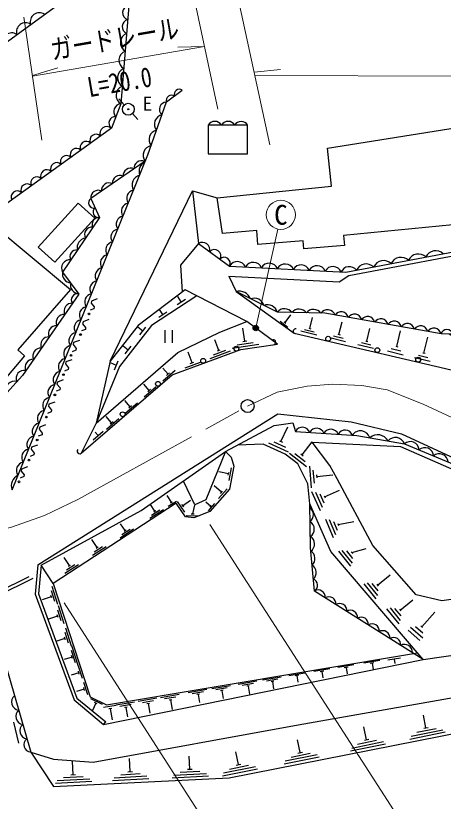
# Model space of a CAD drawing. Units: millimetres at full size, sheet at 1:1000; details may follow other scales. Extents: x 40000 to 680000, y 20000 to 380000.
# Drawn here: x 409154 to 448677, y 269080 to 341745 of the extents above; entities that cross this region are included whole.
import ezdxf
from ezdxf.enums import TextEntityAlignment as Align

# ---------------------------------------------------------------- set-up
doc = ezdxf.new("R2010")
doc.units = ezdxf.units.MM
doc.header["$LTSCALE"] = 1000
doc.linetypes.add('CHAIN', pattern=[18.5, 12, -1.5, 3.5, -1.5])
doc.linetypes.add('DASHED', pattern=[7.5, 6, -1.5])
for name, color, linetype, lineweight in [('M-BGD', 7, 'Continuous', 25), ('M-BMK', 2, 'CHAIN', 13), ('M-BMK-SRVR', 3, 'Continuous', 25), ('M-STR-HTXT', 7, 'Continuous', 13), ('M-STR-STRC', 7, 'Continuous', 25)]:
    doc.layers.add(name, color=color, linetype=linetype, lineweight=lineweight)
doc.layers.add('M-BGD-EXST', color=7, linetype='Continuous')
doc.styles.add('ＭＳ ゴシック', font='')
doc.styles.get('ＭＳ ゴシック').set_extended_font_data('MS Gothic')

msp = doc.modelspace()

# ---------------------------------------------------------------- hatches: boundary and pattern name
at = {"layer": 'M-BGD'}
h = msp.add_hatch(color=256, dxfattribs=at)
edge = h.paths.add_edge_path()
edge.add_ellipse((419560, 333091), major_axis=(22.4, -44.7), ratio=1, start_angle=16.26859, end_angle=-163.73141, ccw=False)
at = {"layer": 'M-STR-STRC'}
msp.add_hatch(color=256, dxfattribs=at).paths.add_polyline_path([(431551, 312991, -0.41421), (431471, 312647, -0.41421), (431126, 312726, -1)])

# ---------------------------------------------------------------- linework, layer by layer
at = {"layer": 'M-BGD'}
for p, q in [((419186, 333494), (418676, 334044)), ((419934, 332688), (420444, 332138)), ((424083, 315017), (424834, 315512)), ((424459, 315264), (424128, 315765)), ((422379, 313856), (423130, 314352)), ((422755, 314104), (422457, 314555)), ((434053, 313367), (434598, 314083)), ((433586, 313496), (434302, 312951)), ((433969, 313431), (434136, 313303)), ((436342, 312814), (436589, 313834)), ((439035, 312255), (439317, 313422)), ((420916, 312570), (420443, 312939)), ((420640, 312215), (421193, 312925)), ((422927, 312657), (422927, 311483)), ((423627, 312657), (423627, 311483)), ((430333, 311649), (430157, 312836)), ((435515, 312582), (436973, 312229)), ((435856, 312715), (436730, 312504)), ((436240, 312838), (436444, 312789)), ((441614, 311632), (441896, 312798)), ((444379, 311148), (444731, 312606)), ((427932, 310785), (427568, 311770)), ((438193, 311965), (439651, 311612)), ((438541, 312128), (439416, 311916)), ((438933, 312280), (439137, 312231)), ((446886, 310542), (447238, 312000)), ((419547, 310812), (419073, 311181)), ((419270, 310457), (419823, 311167)), ((429168, 310990), (431640, 311358)), ((429627, 311301), (431110, 311522)), ((430160, 311623), (430506, 311675)), ((440772, 311341), (442230, 310989)), ((441120, 311504), (441995, 311293)), ((441512, 311656), (441716, 311607)), ((444276, 311173), (444481, 311124)), ((425450, 309644), (425086, 310629)), ((427139, 310044), (429015, 310737)), ((427442, 310380), (428567, 310795)), ((427800, 310736), (428063, 310833)), ((443509, 310741), (444967, 310389)), ((443871, 310963), (444745, 310751)), ((446378, 310356), (447253, 310145)), ((446784, 310567), (446988, 310517)), ((418464, 309405), (417909, 309632)), ((418294, 308989), (418634, 309822)), ((424819, 309188), (426226, 309707)), ((425286, 309584), (425614, 309705)), ((446016, 310135), (447474, 309783)), ((423234, 308588), (422745, 309156)), ((422763, 307985), (423901, 308963)), ((423101, 308474), (423367, 308702)), ((421484, 307083), (420995, 307651)), ((421013, 306480), (422150, 307458)), ((421351, 306968), (421617, 307197)), ((419730, 305574), (419241, 306143)), ((419259, 304971), (420396, 305949)), ((419597, 305460), (419863, 305688)), ((418013, 304097), (417524, 304666)), ((417542, 303495), (418679, 304473)), ((417880, 303983), (418146, 304211)), ((416320, 302523), (417230, 303305)), ((416775, 302914), (416501, 303233)), ((433673, 302364), (434293, 303730)), ((433002, 302339), (434095, 301843)), ((433545, 302422), (433800, 302306)), ((435624, 301129), (436543, 302314)), ((432514, 302231), (434335, 301404)), ((434466, 301267), (436047, 300042)), ((434966, 301259), (435915, 300524)), ((435514, 301214), (435735, 301043)), ((428816, 299368), (427933, 299542)), ((428789, 299231), (428843, 299505)), ((428877, 298745), (429109, 299922)), ((436297, 300077), (436476, 298085)), ((436632, 299705), (436739, 298510)), ((436971, 299274), (436996, 298995)), ((436984, 299135), (438478, 299269)), ((428171, 297660), (427494, 298254)), ((427910, 297090), (428702, 297992)), ((423546, 296738), (423146, 297373)), ((428078, 297555), (428263, 297765)), ((436496, 297732), (437284, 295988)), ((436855, 297667), (437473, 296300)), ((437252, 297517), (437622, 296697)), ((437667, 297327), (437754, 297135)), ((437710, 297231), (439077, 297849)), ((422013, 295916), (421603, 296544)), ((423246, 296371), (424007, 296851)), ((423457, 296682), (423635, 296794)), ((424082, 296812), (424760, 295822)), ((424491, 296535), (424649, 296304)), ((424570, 296419), (425312, 296928)), ((427187, 296358), (426736, 296753)), ((426981, 295940), (427574, 296617)), ((421549, 295255), (422805, 296075)), ((421718, 295545), (422472, 296037)), ((421925, 295859), (422101, 295974)), ((425514, 295672), (425705, 296468)), ((427118, 296279), (427257, 296436)), ((424910, 295508), (426109, 295476)), ((425374, 295676), (425654, 295669)), ((437787, 295161), (438484, 293495)), ((438123, 295135), (438702, 293751)), ((419261, 294119), (418851, 294747)), ((438516, 294974), (438863, 294144)), ((438925, 294772), (439006, 294578)), ((438966, 294675), (440405, 294949)), ((418797, 293458), (420053, 294278)), ((418966, 293748), (419720, 294240)), ((419173, 294062), (419349, 294177)), ((416691, 292549), (416199, 293302)), ((416260, 291837), (417516, 292657)), ((416413, 292152), (417166, 292644)), ((416603, 292491), (416779, 292606)), ((438976, 292207), (440101, 290820)), ((439299, 292285), (440244, 291120)), ((439721, 292241), (440288, 291542)), ((440172, 292162), (440304, 291999)), ((440238, 292080), (441553, 292468)), ((414133, 290878), (413641, 291632)), ((412606, 289236), (411510, 290915)), ((413702, 290167), (414958, 290987)), ((413855, 290481), (414608, 290973)), ((414045, 290821), (414221, 290936)), ((442591, 289070), (443756, 290015)), ((441653, 289275), (442598, 288110)), ((442075, 289231), (442642, 288532)), ((412776, 287557), (412450, 288555)), ((413056, 287280), (412513, 288944)), ((441330, 289197), (442455, 287810)), ((442525, 289152), (442657, 288989)), ((412442, 288000), (411586, 287721)), ((412480, 287884), (412404, 288117)), ((413643, 285483), (413099, 287147)), ((444691, 286764), (445856, 287709)), ((413067, 286087), (412991, 286320)), ((413363, 285760), (413037, 286758)), ((443429, 286891), (444554, 285504)), ((443752, 286969), (444697, 285804)), ((444174, 286925), (444741, 286226)), ((444625, 286846), (444757, 286683)), ((446693, 285224), (447893, 286565)), ((413029, 286203), (412173, 285924)), ((414318, 283415), (413775, 285079)), ((445437, 284899), (446509, 283939)), ((445654, 285187), (446772, 284187)), ((446118, 285255), (446788, 284655)), ((446615, 285294), (446771, 285154)), ((413704, 284135), (412872, 283864)), ((413742, 284019), (413666, 284252)), ((414038, 283692), (413712, 284690)), ((414955, 281560), (414334, 283462)), ((414688, 281894), (414316, 283035)), ((414360, 282418), (413647, 282185)), ((414403, 282285), (414316, 282551)), ((442811, 282103), (441332, 281856)), ((444733, 282332), (443549, 282134)), ((444141, 282233), (444210, 281819)), ((415318, 280448), (414946, 281589)), ((438176, 281330), (436696, 281083)), ((440417, 281704), (438938, 281457)), ((439870, 281491), (439525, 281433)), ((439697, 281462), (439796, 280870)), ((442264, 281890), (441919, 281832)), ((442091, 281861), (442190, 281269)), ((414990, 280972), (414277, 280739)), ((415033, 280839), (414946, 281105)), ((433702, 280569), (431976, 280282)), ((435864, 280945), (434385, 280698)), ((435317, 280732), (434971, 280674)), ((435144, 280703), (435243, 280111)), ((437628, 281117), (437283, 281060)), ((437456, 281088), (437554, 280497)), ((415810, 278941), (415438, 280082)), ((429010, 279772), (427283, 279484)), ((431441, 280177), (429715, 279890)), ((431120, 279972), (430085, 279799)), ((433379, 280378), (432343, 280206)), ((433004, 280179), (432762, 280139)), ((432883, 280159), (432994, 279493)), ((415481, 279465), (414769, 279232)), ((415525, 279332), (415438, 279598)), ((426833, 279409), (425107, 279122)), ((426513, 279204), (425477, 279031)), ((428689, 279566), (427653, 279394)), ((428317, 279352), (428075, 279312)), ((428196, 279332), (428319, 278592)), ((430748, 279758), (430506, 279717)), ((430627, 279737), (430751, 278998)), ((417169, 278034), (416086, 278550)), ((422213, 278609), (420487, 278321)), ((421898, 278374), (420862, 278201)), ((424262, 278950), (422536, 278663)), ((423946, 278715), (422911, 278543)), ((423579, 278472), (423337, 278431)), ((423458, 278451), (423606, 277564)), ((426141, 278990), (425899, 278949)), ((426020, 278970), (426143, 278230)), ((416563, 278157), (416241, 277479)), ((416689, 278097), (416437, 278217)), ((418448, 277951), (417265, 277754)), ((418029, 277668), (417753, 277622)), ((417891, 277645), (418064, 276610)), ((420140, 278263), (418414, 277976)), ((419825, 278028), (418789, 277856)), ((419457, 277785), (419216, 277744)), ((419336, 277764), (419484, 276877)), ((421530, 278130), (421288, 278090)), ((421409, 278110), (421557, 277222)), ((447076, 275874), (446839, 277050)), ((409450, 274446), (408984, 276391)), ((417280, 276194), (417471, 276426)), ((441585, 274776), (441347, 275952)), ((445597, 274840), (448841, 275496)), ((445701, 275106), (448642, 275700)), ((446242, 275460), (448006, 275817)), ((446870, 275832), (447282, 275915)), ((435445, 273580), (435208, 274756)), ((440750, 274362), (442514, 274719)), ((441379, 274734), (441790, 274817)), ((440105, 273742), (443349, 274398)), ((440209, 274008), (443150, 274603)), ((425250, 272049), (425183, 273247)), ((429743, 272469), (429505, 273645)), ((434070, 272812), (437011, 273407)), ((434611, 273167), (436375, 273523)), ((435240, 273539), (435651, 273622)), ((414467, 271554), (414401, 272752)), ((419741, 271826), (419675, 273024)), ((429537, 272427), (429949, 272510)), ((433966, 272547), (437210, 273202)), ((419531, 271814), (419950, 271838)), ((424364, 271760), (426161, 271859)), ((425040, 272037), (425459, 272060)), ((428264, 271435), (431507, 272091)), ((428368, 271701), (431308, 272296)), ((428908, 272055), (430673, 272412)), ((412996, 270992), (415991, 271157)), ((413581, 271265), (415379, 271364)), ((414257, 271542), (414677, 271565)), ((418097, 271014), (421464, 271200)), ((418269, 271264), (421265, 271429)), ((418855, 271537), (420652, 271636)), ((423606, 271237), (426973, 271423)), ((423778, 271487), (426774, 271652)), ((412823, 270742), (416190, 270928))]:
    msp.add_line(p, q, dxfattribs=at)
at = {"layer": 'M-BGD', "linetype": 'DASHED'}
for p, q in [((405016, 287225), (411131, 290214)), ((405390, 287074), (411097, 289864))]:
    msp.add_line(p, q, dxfattribs=at)
at = {"layer": 'M-BGD'}
for points in [[(382400, 320368), (398300, 332031), (416903, 345596), (418758, 344671)], [(418758, 344671), (419613, 342666), (418868, 333598), (417993, 331342), (406757, 323256), (396190, 315534), (393896, 314067), (391337, 313817)], [(408814, 297893), (421367, 328880), (423092, 333767), (424538, 334870)], [(421130, 328295), (416090, 324847), (416896, 323085), (413485, 318038), (414984, 315998), (409768, 308480), (401036, 298811)], [(417887, 309784), (425502, 325551), (427775, 324909)], [(425502, 325551), (426056, 320674), (424386, 318663), (424536, 316181)], [(426056, 320674), (428924, 318582), (439658, 318018), (454182, 320782)], [(428861, 317664), (439054, 317143), (439955, 317719), (453666, 320295), (455465, 319895), (469339, 312389), (468920, 307558), (469862, 303947), (462158, 304539), (449233, 312299)], [(428861, 317664), (429522, 316222), (434899, 312366)], [(468949, 307893), (465060, 310199), (460995, 311173), (452910, 312462), (451752, 312645), (449233, 312299), (448487, 312327), (437742, 314222), (433341, 314324), (429522, 316222)], [(416697, 315553), (416163, 315350), (416118, 315165), (416396, 314804), (416374, 314643), (416028, 314496)], [(425885, 315846), (421696, 313083), (418742, 309292), (416603, 304049)], [(415914, 313643), (415379, 313440), (415334, 313256), (415613, 312895), (415590, 312733), (415244, 312587)], [(416603, 304049), (424134, 310607), (428031, 312476), (430519, 313469)], [(434899, 312366), (451269, 308556), (462110, 302385), (472093, 299259), (479559, 297742), (490184, 296384), (498271, 295730), (503919, 295761), (511583, 296242), (518478, 296780), (526758, 297570)], [(415039, 311714), (414505, 311511), (414459, 311327), (414738, 310966), (414715, 310804), (414369, 310658)], [(414333, 309928), (413798, 309725), (413753, 309541), (414032, 309180), (414009, 309018), (413663, 308872)], [(413548, 308058), (413013, 307855), (412968, 307671), (413247, 307310), (413224, 307148), (412878, 307002)], [(412755, 306009), (412220, 305806), (412175, 305622), (412454, 305261), (412431, 305099), (412085, 304953)], [(411201, 290937), (433374, 304915), (440158, 304171), (444808, 303074), (454270, 298703), (460697, 296467), (467415, 294109), (472774, 293038), (482991, 291045)], [(411912, 303894), (411378, 303691), (411333, 303507), (411611, 303146), (411588, 302985), (411242, 302838)], [(411499, 290909), (420761, 295973), (428553, 301439), (433047, 303845), (434772, 304087), (435021, 303298)], [(435021, 303298), (440696, 302918), (445091, 302153), (450801, 299764)], [(411153, 302030), (410619, 301827), (410573, 301643), (410852, 301282), (410829, 301121), (410483, 300974)], [(436337, 296590), (436156, 298435), (435240, 300288), (434067, 301196), (432027, 302123), (429653, 302028)], [(428553, 301439), (429059, 300902), (429321, 300069), (428904, 297950), (427102, 295897), (425613, 295301), (424845, 295380), (423970, 296657), (412606, 289236)], [(428553, 301439), (426716, 296958), (425710, 296502), (424657, 298706)], [(410229, 300018), (409694, 299815), (409649, 299631), (409928, 299270), (409905, 299108), (409559, 298962)], [(446815, 282195), (438280, 292190), (436337, 296590)], [(446815, 282195), (436761, 288527), (436400, 292519), (436337, 296590)], [(411201, 290937), (410941, 288238), (414546, 278451), (417280, 276194)], [(411499, 290909), (411246, 288278), (414800, 278630), (417471, 276426)], [(412606, 289236), (416034, 278741), (417558, 278016), (446295, 282805)], [(406236, 286732), (407114, 285479), (410538, 273626)], [(417280, 276194), (446815, 282195), (467611, 285205), (482496, 286231), (510521, 284646), (527862, 286008)], [(410538, 273626), (412653, 272961), (416310, 272705), (435271, 276149), (460109, 280544), (468256, 281900), (480625, 282722), (501381, 282176), (510696, 281899), (528160, 282878)], [(410538, 273626), (412651, 270449), (428879, 271244), (465924, 278565), (482198, 279657), (511867, 278857), (528430, 280047)]]:
    msp.add_lwpolyline(points, dxfattribs=at)
for points in [[(426934, 328982), (430584, 328982), (430584, 331629), (426934, 331629)], [(427775, 324909), (438340, 325980), (437984, 329490), (451319, 331610), (452101, 322653), (439445, 321413), (439534, 320505), (435783, 320189), (435721, 320925), (431538, 320573), (431428, 321878), (428267, 321612)], [(412758, 318951), (416454, 323032), (414925, 324417), (411228, 320337)], [(393620, 306251), (407110, 322348), (414202, 316405), (409342, 310835), (409969, 310288), (402749, 301763), (402220, 302211), (399972, 299557), (395759, 303385), (396208, 303880)], [(415201, 301283), (423614, 308519), (429976, 310868), (433342, 311369), (430519, 313469), (424817, 316394), (420476, 313102), (417887, 309784), (416603, 304049)], [(436558, 302306), (444715, 301890), (455291, 297286), (459076, 295620), (469106, 291757), (469881, 290615), (448545, 287609), (446167, 288183), (442162, 292749), (438873, 298900), (438190, 300154)]]:
    msp.add_lwpolyline(points, close=True, dxfattribs=at)
for centre, radius in [((419560, 333091), 550), ((419560, 333091), 50), ((415926, 314162), 80), ((415142, 312252), 80), ((438037, 311866), 225), ((429552, 310951), 225), ((442584, 310808), 225), ((414268, 310323), 80), ((426482, 309818), 225), ((446352, 309932), 225), ((413561, 308537), 80), ((422307, 307691), 225), ((412776, 306667), 80), ((411983, 304618), 80), ((419038, 304880), 225), ((411141, 302503), 80), ((410382, 300639), 80), ((409457, 298627), 80)]:
    msp.add_circle(centre, radius, dxfattribs=at)
for centre, radius, start, end in [((419688, 342016), 654, 96.65454, 253.96039), ((411337, 341180), 843, 56.12994, 196.06622), ((410057, 340247), 843, 56.12994, 196.06622), ((419696, 340722), 692, 105.82813, 244.78684), ((408777, 339313), 843, 56.12994, 196.06622), ((419741, 339250), 911, 111.84914, 238.76581), ((419607, 337626), 911, 111.84914, 238.76581), ((419474, 336001), 911, 111.84914, 238.76581), ((419341, 334377), 911, 111.84914, 238.76581), ((423564, 333898), 490, 59.23465, 195.42476), ((424283, 334454), 487, 58.50334, 196.15606), ((418937, 332884), 717, 95.53466, 222.03697), ((423106, 333095), 672, 91.16093, 229.96086), ((418362, 331808), 597, 85.86052, 227.82993), ((422865, 331711), 890, 102.40681, 218.71497), ((417584, 330842), 646, 50.7834, 200.69788), ((427552, 331243), 729, 31.9697, 148.0303), ((427801, 331511), 262, 26.64793, 26.64801), ((428784, 331243), 725, 32.2188, 147.7812), ((429991, 331273), 692, 30.96308, 149.03692), ((416580, 330210), 569, 45.23517, 206.24611), ((422361, 330285), 890, 102.40681, 218.71497), ((415669, 329554), 569, 45.23517, 206.24611), ((414758, 328898), 569, 45.23517, 206.24611), ((421825, 328852), 890, 100.25152, 218.71497), ((413847, 328243), 569, 45.23517, 206.24611), ((412936, 327587), 569, 45.23517, 206.24611), ((420776, 327632), 697, 64.23316, 184.52179), ((421672, 327314), 1121, 118.90279, 196.99057), ((412025, 326932), 569, 45.23517, 206.24611), ((419778, 326950), 697, 64.23316, 184.52179), ((411114, 326276), 569, 45.23517, 206.24611), ((417783, 325584), 697, 64.23316, 184.52179), ((418780, 326267), 697, 64.23316, 184.52179), ((420854, 326079), 941, 105.62678, 210.26658), ((410203, 325621), 569, 45.23517, 206.24611), ((416785, 324902), 697, 64.23316, 184.52179), ((420167, 324856), 760, 99.61401, 216.27935), ((409292, 324965), 569, 45.23517, 206.24611), ((416375, 324445), 493, 125.35733, 283.78103), ((419682, 323658), 760, 99.61401, 216.27935), ((416796, 323572), 497, 127.62543, 281.51293), ((416845, 322462), 625, 85.33469, 206.55664), ((419197, 322460), 760, 99.61401, 216.27935), ((416203, 321499), 689, 83.04374, 208.84759), ((418711, 321261), 760, 99.61401, 216.27935), ((415702, 320303), 870, 96.80108, 195.09025), ((418226, 320063), 760, 99.61401, 216.27935), ((426413, 320073), 699, 347.07588, 120.69978), ((414787, 319455), 626, 83.11705, 208.77428), ((427530, 319533), 581, 329.12637, 138.64929), ((447984, 318998), 1010, 46.74207, 154.80717), ((414142, 318406), 753, 82.63436, 209.25697), ((417740, 318865), 760, 99.61401, 216.27935), ((428427, 318840), 561, 332.53965, 135.23601), ((429642, 318191), 818, 22.57208, 151.4125), ((443163, 318081), 1010, 46.74207, 154.80717), ((444770, 318386), 1010, 46.74207, 154.80717), ((446377, 318692), 1010, 46.74207, 154.80717), ((417255, 317667), 760, 99.61401, 216.27935), ((431115, 318113), 818, 22.57208, 151.4125), ((432588, 318036), 818, 22.57208, 151.4125), ((434061, 317958), 818, 22.57208, 151.4125), ((435534, 317881), 818, 22.57208, 151.4125), ((437007, 317804), 818, 22.57208, 151.4125), ((438479, 317726), 818, 22.57208, 151.4125), ((439987, 317708), 822, 37.21341, 156.15476), ((441556, 317775), 1010, 46.74207, 154.80717), ((414319, 317866), 852, 168.3124, 264.31538), ((415014, 316837), 801, 166.89588, 265.7319), ((416770, 316468), 760, 99.61401, 216.27935), ((429823, 315140), 1123, 21.57578, 105.57175), ((414838, 315474), 544, 74.41554, 216.08087), ((416284, 315270), 760, 99.61401, 216.27935), ((431195, 314668), 944, 16.84363, 110.30389), ((414359, 314413), 742, 86.9206, 203.57581), ((415799, 314072), 760, 99.61401, 216.27935), ((432436, 314061), 943, 16.15918, 110.98834), ((433999, 313803), 839, 35.70798, 141.6462), ((413639, 313375), 742, 86.9206, 203.57581), ((435339, 313772), 839, 35.70798, 141.6462), ((436678, 313741), 839, 35.70798, 141.6462), ((437973, 313807), 745, 19.6795, 145.30679), ((439237, 313672), 682, 14.43683, 145.55553), ((440460, 313456), 682, 14.43683, 145.55553), ((441683, 313240), 682, 14.43683, 145.55553), ((415313, 312874), 760, 99.61401, 216.27935), ((442906, 313025), 682, 14.43683, 145.55553), ((444129, 312809), 682, 14.43683, 145.55553), ((445352, 312593), 682, 14.43683, 145.55553), ((412919, 312337), 742, 86.9206, 203.57581), ((435033, 312566), 225, 76.90011, 256.90011), ((446575, 312377), 682, 14.43683, 145.55553), ((447798, 312162), 682, 14.43683, 145.55553), ((449019, 312102), 606, 23.74434, 157.71377), ((412199, 311299), 742, 86.9206, 203.57581), ((414828, 311676), 760, 99.61401, 216.27935), ((432960, 311539), 225, 278.46611, 98.46611), ((414342, 310477), 760, 99.61401, 216.27935), ((411479, 310262), 742, 86.9206, 203.57581), ((410759, 309224), 742, 86.9206, 203.57581), ((413857, 309279), 760, 99.61401, 216.27935), ((409928, 308201), 742, 78.29834, 203.57581), ((413372, 308081), 760, 99.61401, 216.27935), ((409024, 307189), 749, 72.60955, 203.21949), ((412886, 306883), 760, 99.61401, 216.27935), ((412401, 305684), 760, 99.61401, 216.27935), ((411915, 304486), 760, 99.61401, 216.27935), ((411430, 303288), 760, 99.61401, 216.27935), ((435657, 302948), 726, 21.16769, 151.17343), ((436970, 302860), 726, 21.16769, 151.17343), ((438283, 302773), 726, 21.16769, 151.17343), ((439596, 302685), 726, 21.16769, 151.17343), ((441023, 302435), 909, 17.66149, 145.71223), ((410945, 302090), 760, 99.61401, 216.27935), ((442613, 301884), 1099, 29.05121, 131.1874), ((444255, 301841), 893, 20.41757, 139.82104), ((445623, 301541), 811, 3.62239, 130.97009), ((410459, 300892), 760, 99.61401, 216.27935), ((415054, 301454), 225, 130.69698, 310.69699), ((446963, 300980), 811, 3.62239, 130.97009), ((448304, 300419), 811, 3.62239, 130.97009), ((409974, 299693), 760, 99.61401, 216.27935), ((409833, 298266), 1086, 115.76763, 200.12573), ((435816, 295583), 851, 309.98624, 51.79654), ((435960, 294243), 797, 302.14975, 59.63304), ((435981, 292880), 797, 304.05364, 59.63304), ((436024, 291532), 797, 310.69207, 59.63304), ((436141, 290239), 797, 310.69207, 59.63304), ((436447, 289057), 616, 300.63365, 69.69146), ((437110, 287975), 653, 353.33327, 122.26553), ((438107, 287347), 653, 353.33327, 122.26553), ((439104, 286719), 653, 353.33327, 122.26553), ((440101, 286091), 653, 353.33327, 122.26553), ((441097, 285464), 653, 353.33327, 122.26553), ((442094, 284836), 653, 353.33327, 122.26553), ((443091, 284208), 653, 353.33327, 122.26553), ((444088, 283580), 653, 353.33327, 122.26553), ((445085, 282859), 733, 357.20519, 118.39362), ((409534, 278269), 763, 131.24093, 260.98455), ((409917, 276942), 763, 131.24093, 260.98455), ((410300, 275615), 763, 131.24093, 260.98455), ((410598, 274313), 689, 127.24658, 264.9789)]:
    msp.add_arc(centre, radius, start, end, dxfattribs=at)
at = {"layer": 'M-BMK'}
msp.add_lwpolyline([(359304, 304013), (363179, 303278), (367477, 302142), (379916, 298338), (392188, 294375), (396288, 293536), (400558, 293192), (404795, 293616), (407188, 294045), (408753, 294436), (411824, 295510), (414894, 296992), (430591, 305641), (433309, 306924), (436103, 307470), (438456, 307677), (441154, 307553), (443503, 307131), (446812, 305812), (452881, 303005)], dxfattribs=at)
at = {"layer": 'M-BMK-SRVR'}
msp.add_circle((430591, 305641), 600, dxfattribs=at)
at = {"layer": 'M-STR-HTXT'}
for p, q in [((425384, 344696), (427827, 333112)), ((429741, 343207), (432645, 329815)), ((409916, 341609), (411582, 330233)), ((410717, 336140), (426605, 338904)), ((426605, 338904), (424151, 338824)), ((410706, 336217), (413061, 336909)), ((431193, 336511), (433634, 336772)), ((431261, 336200), (523096, 336007)), ((431339, 312859), (433371, 322010)), ((427100, 294684), (446190, 265008)), ((413642, 287429), (433694, 256223))]:
    msp.add_line(p, q, dxfattribs=at)
msp.add_circle((433664, 323328), 1350, dxfattribs=at)
at = {"layer": 'M-STR-STRC'}
msp.add_circle((431339, 312859), 250, dxfattribs=at)

# ---------------------------------------------------------------- texts
at = {"layer": 'M-BGD-EXST', "style": 'ＭＳ ゴシック'}
msp.add_text('E', height=1320, dxfattribs=at).set_placement((421325, 333608), align=Align.MIDDLE_CENTER)
at = {"layer": 'M-STR-HTXT', "style": 'ＭＳ ゴシック', "width": 0.8}
for s, p in [('ガードレール', (418550, 338161)), ('L=20.0', (419004, 334176))]:
    msp.add_text(s, height=1833, rotation=9.866, dxfattribs=at).set_placement(p, align=Align.BOTTOM_CENTER)
at = {"layer": 'M-STR-HTXT', "style": 'ＭＳ ゴシック'}
msp.add_text('C', height=1833, dxfattribs=at).set_placement((433664, 323328), align=Align.MIDDLE_CENTER)

doc.saveas('drawing.dxf')
